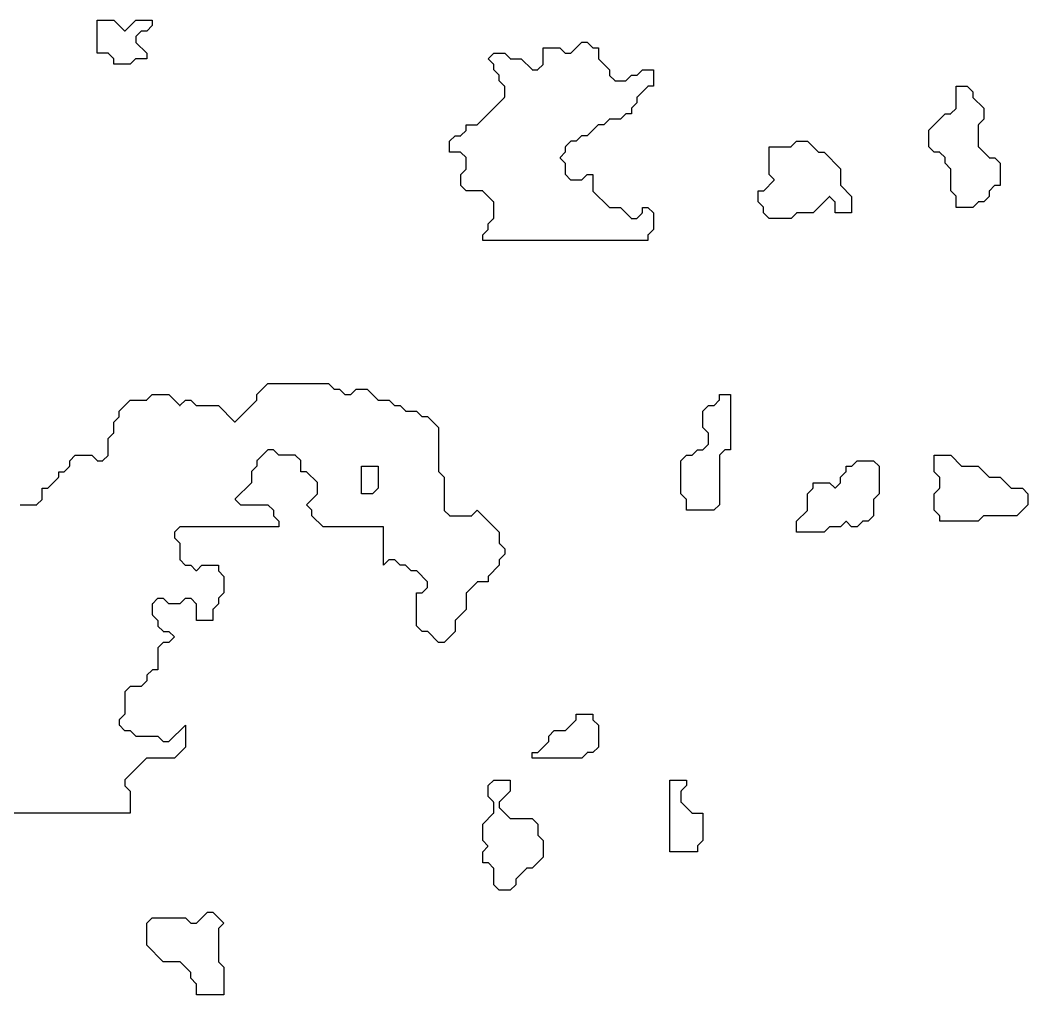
# Model space of a CAD drawing. Header units: metres. Extents: x 0 to 799, y 1 to 1100.
# Drawn here: x 402 to 585, y 744 to 921 of the extents above; entities that cross this region are included whole.
import ezdxf

# ---------------------------------------------------------------- set-up
doc = ezdxf.new("R2010")
doc.units = ezdxf.units.M
doc.layers.add('forest', color=7, linetype='Continuous')
doc.layers.add('forestfragmentation', color=7, linetype='Continuous')

msp = doc.modelspace()

# ---------------------------------------------------------------- linework, layer by layer
at = {"layer": 'forest', "color": 190}
for points in [[(416, 921), (416, 921), (419, 921), (419, 921), (419, 921), (420.93, 919.07), (420.94, 919.06), (420.94, 919.06), (420.95, 919.05), (420.96, 919.05), (420.97, 919.05), (420.98, 919.04), (420.99, 919.04), (421, 919.04), (421.01, 919.04), (421.02, 919.04), (421.03, 919.05), (421.04, 919.05), (421.05, 919.05), (421.06, 919.06), (421.06, 919.06), (421.07, 919.07), (423, 921), (423, 921), (423, 921), (426, 921), (426, 921), (426, 921), (426, 920), (426, 920), (426, 920), (425, 919), (425, 919), (425, 919), (424.04, 919), (424.03, 919), (424.02, 919), (424.01, 919), (424, 918.99), (423.99, 918.99), (423.99, 918.98), (423.98, 918.98), (423.97, 918.97), (423.03, 918.03), (423.02, 918.02), (423.02, 918.01), (423.01, 918.01), (423.01, 918), (423, 917.99), (423, 917.98), (423, 917.97), (423, 917.96), (423, 917.04), (423, 917.03), (423, 917.02), (423, 917.01), (423.01, 917), (423.01, 916.99), (423.02, 916.99), (423.02, 916.98), (423.03, 916.97), (425, 915), (425, 915), (425, 915), (425, 914), (425, 914), (425, 914), (423.04, 914), (423.03, 914), (423.02, 914), (423.01, 914), (423, 913.99), (422.99, 913.99), (422.99, 913.98), (422.98, 913.98), (422.97, 913.97), (422, 913), (422, 913), (422, 913), (419, 913), (419, 913), (419, 913), (419, 913.96), (419, 913.97), (419, 913.98), (419, 913.99), (418.99, 914), (418.99, 914.01), (418.98, 914.01), (418.98, 914.02), (418.97, 914.03), (418.03, 914.97), (418.02, 914.98), (418.01, 914.98), (418.01, 914.99), (418, 914.99), (417.99, 915), (417.98, 915), (417.97, 915), (417.96, 915), (416, 915), (416, 915), (416, 915), (416, 921), (416, 921)], [(480, 897), (480, 897), (480, 899), (480, 899), (480, 899), (481, 900), (481, 900), (481, 900), (481.96, 900), (481.97, 900), (481.98, 900), (481.99, 900), (482, 900.01), (482.01, 900.01), (482.01, 900.02), (482.02, 900.02), (482.03, 900.03), (482.97, 900.97), (482.98, 900.98), (482.98, 900.99), (482.99, 900.99), (482.99, 901), (483, 901.01), (483, 901.02), (483, 901.03), (483, 901.04), (483, 902), (483, 902), (483, 902), (484.96, 902), (484.97, 902), (484.98, 902), (484.99, 902), (485, 902.01), (485.01, 902.01), (485.01, 902.02), (485.02, 902.02), (485.03, 902.03), (489.97, 906.97), (489.98, 906.98), (489.98, 906.99), (489.99, 906.99), (489.99, 907), (490, 907.01), (490, 907.02), (490, 907.03), (490, 907.04), (490, 908.96), (490, 908.97), (490, 908.98), (490, 908.99), (489.99, 909), (489.99, 909.01), (489.98, 909.01), (489.98, 909.02), (489.97, 909.03), (489, 910), (489, 910), (489, 910), (489, 910.96), (489, 910.97), (489, 910.98), (489, 910.99), (488.99, 911), (488.99, 911.01), (488.98, 911.01), (488.98, 911.02), (488.97, 911.03), (488, 912), (488, 912), (488, 912), (488, 912.96), (488, 912.97), (488, 912.98), (488, 912.99), (487.99, 913), (487.99, 913.01), (487.98, 913.01), (487.98, 913.02), (487.97, 913.03), (487, 914), (487, 914), (487, 914), (488, 915), (488, 915), (488, 915), (490, 915), (490, 915), (490, 915), (490.97, 914.03), (490.98, 914.02), (490.99, 914.02), (490.99, 914.01), (491, 914.01), (491.01, 914), (491.02, 914), (491.03, 914), (491.04, 914), (493, 914), (493, 914), (493, 914), (494.97, 912.03), (494.98, 912.02), (494.99, 912.02), (494.99, 912.01), (495, 912.01), (495.01, 912), (495.02, 912), (495.03, 912), (495.04, 912), (495.96, 912), (495.97, 912), (495.98, 912), (495.99, 912), (496, 912.01), (496.01, 912.01), (496.01, 912.02), (496.02, 912.02), (496.03, 912.03), (496.97, 912.97), (496.98, 912.98), (496.98, 912.99), (496.99, 912.99), (496.99, 913), (497, 913.01), (497, 913.02), (497, 913.03), (497, 913.04), (497, 916), (497, 916), (497, 916), (500, 916), (500, 916), (500, 916), (500.97, 915.03), (500.98, 915.02), (500.99, 915.02), (500.99, 915.01), (501, 915.01), (501.01, 915), (501.02, 915), (501.03, 915), (501.04, 915), (501.96, 915), (501.97, 915), (501.98, 915), (501.99, 915), (502, 915.01), (502.01, 915.01), (502.01, 915.02), (502.02, 915.02), (502.03, 915.03), (504, 917), (504, 917), (504, 917), (505, 917), (505, 917), (505, 917), (505.97, 916.03), (505.98, 916.02), (505.99, 916.02), (505.99, 916.01), (506, 916.01), (506.01, 916), (506.02, 916), (506.03, 916), (506.04, 916), (507, 916), (507, 916), (507, 916), (507, 914.04), (507, 914.03), (507, 914.02), (507, 914.01), (507.01, 914), (507.01, 913.99), (507.02, 913.99), (507.02, 913.98), (507.03, 913.97), (509, 912), (509, 912), (509, 912), (509, 911.04), (509, 911.03), (509, 911.02), (509, 911.01), (509.01, 911), (509.01, 910.99), (509.02, 910.99), (509.02, 910.98), (509.03, 910.97), (509.97, 910.03), (509.98, 910.02), (509.99, 910.02), (509.99, 910.01), (510, 910.01), (510.01, 910), (510.02, 910), (510.03, 910), (510.04, 910), (511.96, 910), (511.97, 910), (511.98, 910), (511.99, 910), (512, 910.01), (512.01, 910.01), (512.01, 910.02), (512.02, 910.02), (512.03, 910.03), (513, 911), (513, 911), (513, 911), (513.96, 911), (513.97, 911), (513.98, 911), (513.99, 911), (514, 911.01), (514.01, 911.01), (514.01, 911.02), (514.02, 911.02), (514.03, 911.03), (515, 912), (515, 912), (515, 912), (517, 912), (517, 912), (517, 912), (517, 909), (517, 909), (517, 909), (516.04, 909), (516.03, 909), (516.02, 909), (516.01, 909), (516, 908.99), (515.99, 908.99), (515.99, 908.98), (515.98, 908.98), (515.97, 908.97), (514.03, 907.03), (514.02, 907.02), (514.02, 907.01), (514.01, 907.01), (514.01, 907), (514, 906.99), (514, 906.98), (514, 906.97), (514, 906.96), (514, 906), (514, 906), (514, 906), (513.03, 905.03), (513.02, 905.02), (513.02, 905.01), (513.01, 905.01), (513.01, 905), (513, 904.99), (513, 904.98), (513, 904.97), (513, 904.96), (513, 904), (513, 904), (513, 904), (512.04, 904), (512.03, 904), (512.02, 904), (512.01, 904), (512, 903.99), (511.99, 903.99), (511.99, 903.98), (511.98, 903.98), (511.97, 903.97), (511, 903), (511, 903), (511, 903), (509.04, 903), (509.03, 903), (509.02, 903), (509.01, 903), (509, 902.99), (508.99, 902.99), (508.99, 902.98), (508.98, 902.98), (508.97, 902.97), (508, 902), (508, 902), (508, 902), (507.04, 902), (507.03, 902), (507.02, 902), (507.01, 902), (507, 901.99), (506.99, 901.99), (506.99, 901.98), (506.98, 901.98), (506.97, 901.97), (505, 900), (505, 900), (505, 900), (504.04, 900), (504.03, 900), (504.02, 900), (504.01, 900), (504, 899.99), (503.99, 899.99), (503.99, 899.98), (503.98, 899.98), (503.97, 899.97), (503, 899), (503, 899), (503, 899), (502.04, 899), (502.03, 899), (502.02, 899), (502.01, 899), (502, 898.99), (501.99, 898.99), (501.99, 898.98), (501.98, 898.98), (501.97, 898.97), (501.03, 898.03), (501.02, 898.02), (501.02, 898.01), (501.01, 898.01), (501.01, 898), (501, 897.99), (501, 897.98), (501, 897.97), (501, 897.96), (501, 897), (501, 897), (501, 897), (500.07, 896.07), (500.06, 896.06), (500.06, 896.06), (500.05, 896.05), (500.05, 896.04), (500.05, 896.03), (500.04, 896.02), (500.04, 896.01), (500.04, 896), (500.04, 895.99), (500.04, 895.98), (500.05, 895.97), (500.05, 895.96), (500.05, 895.95), (500.06, 895.94), (500.06, 895.94), (500.07, 895.93), (501, 895), (501, 895), (501, 895), (501, 893.04), (501, 893.03), (501, 893.02), (501, 893.01), (501.01, 893), (501.01, 892.99), (501.02, 892.99), (501.02, 892.98), (501.03, 892.97), (501.97, 892.03), (501.98, 892.02), (501.99, 892.02), (501.99, 892.01), (502, 892.01), (502.01, 892), (502.02, 892), (502.03, 892), (502.04, 892), (503.96, 892), (503.97, 892), (503.98, 892), (503.99, 892), (504, 892.01), (504.01, 892.01), (504.01, 892.02), (504.02, 892.02), (504.03, 892.03), (505, 893), (505, 893), (505, 893), (506, 893), (506, 893), (506, 893), (506, 890.04), (506, 890.03), (506, 890.02), (506, 890.01), (506.01, 890), (506.01, 889.99), (506.02, 889.99), (506.02, 889.98), (506.03, 889.97), (508.97, 887.03), (508.98, 887.02), (508.99, 887.02), (508.99, 887.01), (509, 887.01), (509.01, 887), (509.02, 887), (509.03, 887), (509.04, 887), (511, 887), (511, 887), (511, 887), (512.97, 885.03), (512.98, 885.02), (512.99, 885.02), (512.99, 885.01), (513, 885.01), (513.01, 885), (513.02, 885), (513.03, 885), (513.04, 885), (513.96, 885), (513.97, 885), (513.98, 885), (513.99, 885), (514, 885.01), (514.01, 885.01), (514.01, 885.02), (514.02, 885.02), (514.03, 885.03), (514.97, 885.97), (514.98, 885.98), (514.98, 885.99), (514.99, 885.99), (514.99, 886), (515, 886.01), (515, 886.02), (515, 886.03), (515, 886.04), (515, 887), (515, 887), (515, 887), (516, 887), (516, 887), (516, 887), (517, 886), (517, 886), (517, 886), (517, 883), (517, 883), (517, 883), (516.03, 882.03), (516.02, 882.02), (516.02, 882.01), (516.01, 882.01), (516.01, 882), (516, 881.99), (516, 881.98), (516, 881.97), (516, 881.96), (516, 881), (516, 881), (516, 881), (486, 881), (486, 881), (486, 881), (486, 882), (486, 882), (486, 882), (486.97, 882.97), (486.98, 882.98), (486.98, 882.99), (486.99, 882.99), (486.99, 883), (487, 883.01), (487, 883.02), (487, 883.03), (487, 883.04), (487, 884), (487, 884), (487, 884), (487.97, 884.97), (487.98, 884.98), (487.98, 884.99), (487.99, 884.99), (487.99, 885), (488, 885.01), (488, 885.02), (488, 885.03), (488, 885.04), (488, 887.96), (488, 887.97), (488, 887.98), (488, 887.99), (487.99, 888), (487.99, 888.01), (487.98, 888.01), (487.98, 888.02), (487.97, 888.03), (486.03, 889.97), (486.02, 889.98), (486.01, 889.98), (486.01, 889.99), (486, 889.99), (485.99, 890), (485.98, 890), (485.97, 890), (485.96, 890), (483, 890), (483, 890), (483, 890), (482, 891), (482, 891), (482, 891), (482, 893), (482, 893), (482, 893), (482.97, 893.97), (482.98, 893.98), (482.98, 893.99), (482.99, 893.99), (482.99, 894), (483, 894.01), (483, 894.02), (483, 894.03), (483, 894.04), (483, 895.96), (483, 895.97), (483, 895.98), (483, 895.99), (482.99, 896), (482.99, 896.01), (482.98, 896.01), (482.98, 896.02), (482.97, 896.03), (482.03, 896.97), (482.02, 896.98), (482.01, 896.98), (482.01, 896.99), (482, 896.99), (481.99, 897), (481.98, 897), (481.97, 897), (481.96, 897), (480, 897), (480, 897)], [(567, 898), (567, 898), (567, 901), (567, 901), (567, 901), (570, 904), (570, 904), (570, 904), (570.96, 904), (570.97, 904), (570.98, 904), (570.99, 904), (571, 904.01), (571.01, 904.01), (571.01, 904.02), (571.02, 904.02), (571.03, 904.03), (571.97, 904.97), (571.98, 904.98), (571.98, 904.99), (571.99, 904.99), (571.99, 905), (572, 905.01), (572, 905.02), (572, 905.03), (572, 905.04), (572, 909), (572, 909), (572, 909), (574, 909), (574, 909), (574, 909), (575, 908), (575, 908), (575, 908), (575, 907.04), (575, 907.03), (575, 907.02), (575, 907.01), (575.01, 907), (575.01, 906.99), (575.02, 906.99), (575.02, 906.98), (575.03, 906.97), (577, 905), (577, 905), (577, 905), (577, 903), (577, 903), (577, 903), (576.03, 902.03), (576.02, 902.02), (576.02, 902.01), (576.01, 902.01), (576.01, 902), (576, 901.99), (576, 901.98), (576, 901.97), (576, 901.96), (576, 898.04), (576, 898.03), (576, 898.02), (576, 898.01), (576.01, 898), (576.01, 897.99), (576.02, 897.99), (576.02, 897.98), (576.03, 897.97), (577.97, 896.03), (577.98, 896.02), (577.99, 896.02), (577.99, 896.01), (578, 896.01), (578.01, 896), (578.02, 896), (578.03, 896), (578.04, 896), (579, 896), (579, 896), (579, 896), (580, 895), (580, 895), (580, 895), (580, 891), (580, 891), (580, 891), (579.04, 891), (579.03, 891), (579.02, 891), (579.01, 891), (579, 890.99), (578.99, 890.99), (578.99, 890.98), (578.98, 890.98), (578.97, 890.97), (578.03, 890.03), (578.02, 890.02), (578.02, 890.01), (578.01, 890.01), (578.01, 890), (578, 889.99), (578, 889.98), (578, 889.97), (578, 889.96), (578, 889), (578, 889), (578, 889), (577, 888), (577, 888), (577, 888), (576.04, 888), (576.03, 888), (576.02, 888), (576.01, 888), (576, 887.99), (575.99, 887.99), (575.99, 887.98), (575.98, 887.98), (575.97, 887.97), (575, 887), (575, 887), (575, 887), (572, 887), (572, 887), (572, 887), (572, 888.96), (572, 888.97), (572, 888.98), (572, 888.99), (571.99, 889), (571.99, 889.01), (571.98, 889.01), (571.98, 889.02), (571.97, 889.03), (571, 890), (571, 890), (571, 890), (571, 893.96), (571, 893.97), (571, 893.98), (571, 893.99), (570.99, 894), (570.99, 894.01), (570.98, 894.01), (570.98, 894.02), (570.97, 894.03), (570, 895), (570, 895), (570, 895), (570, 895.96), (570, 895.97), (570, 895.98), (570, 895.99), (569.99, 896), (569.99, 896.01), (569.98, 896.01), (569.98, 896.02), (569.97, 896.03), (569.03, 896.97), (569.02, 896.98), (569.01, 896.98), (569.01, 896.99), (569, 896.99), (568.99, 897), (568.98, 897), (568.97, 897), (568.96, 897), (568, 897), (568, 897), (568, 897), (567, 898), (567, 898)], [(536, 890), (536, 890), (536.96, 890), (536.97, 890), (536.98, 890), (536.99, 890), (537, 890.01), (537.01, 890.01), (537.01, 890.02), (537.02, 890.02), (537.03, 890.03), (538.93, 891.93), (538.94, 891.94), (538.94, 891.94), (538.95, 891.95), (538.95, 891.96), (538.95, 891.97), (538.96, 891.98), (538.96, 891.99), (538.96, 892), (538.96, 892.01), (538.96, 892.02), (538.95, 892.03), (538.95, 892.04), (538.95, 892.05), (538.94, 892.06), (538.94, 892.06), (538.93, 892.07), (538, 893), (538, 893), (538, 893), (538, 898), (538, 898), (538, 898), (541.96, 898), (541.97, 898), (541.98, 898), (541.99, 898), (542, 898.01), (542.01, 898.01), (542.01, 898.02), (542.02, 898.02), (542.03, 898.03), (543, 899), (543, 899), (543, 899), (545, 899), (545, 899), (545, 899), (546.97, 897.03), (546.98, 897.02), (546.99, 897.02), (546.99, 897.01), (547, 897.01), (547.01, 897), (547.02, 897), (547.03, 897), (547.04, 897), (548, 897), (548, 897), (548, 897), (551, 894), (551, 894), (551, 894), (551, 891.04), (551, 891.03), (551, 891.02), (551, 891.01), (551.01, 891), (551.01, 890.99), (551.02, 890.99), (551.02, 890.98), (551.03, 890.97), (553, 889), (553, 889), (553, 889), (553, 886), (553, 886), (553, 886), (550, 886), (550, 886), (550, 886), (550, 887.96), (550, 887.97), (550, 887.98), (550, 887.99), (549.99, 888), (549.99, 888.01), (549.98, 888.01), (549.98, 888.02), (549.97, 888.03), (549.07, 888.93), (549.06, 888.94), (549.06, 888.94), (549.05, 888.95), (549.04, 888.95), (549.03, 888.95), (549.02, 888.96), (549.01, 888.96), (549, 888.96), (548.99, 888.96), (548.98, 888.96), (548.97, 888.95), (548.96, 888.95), (548.95, 888.95), (548.94, 888.94), (548.94, 888.94), (548.93, 888.93), (546, 886), (546, 886), (546, 886), (543.04, 886), (543.03, 886), (543.02, 886), (543.01, 886), (543, 885.99), (542.99, 885.99), (542.99, 885.98), (542.98, 885.98), (542.97, 885.97), (542, 885), (542, 885), (542, 885), (538, 885), (538, 885), (538, 885), (537, 886), (537, 886), (537, 886), (537, 886.96), (537, 886.97), (537, 886.98), (537, 886.99), (536.99, 887), (536.99, 887.01), (536.98, 887.01), (536.98, 887.02), (536.97, 887.03), (536, 888), (536, 888), (536, 888), (536, 890), (536, 890)], [(402, 833), (402, 833), (404.96, 833), (404.97, 833), (404.98, 833), (404.99, 833), (405, 833.01), (405.01, 833.01), (405.01, 833.02), (405.02, 833.02), (405.03, 833.03), (405.97, 833.97), (405.98, 833.98), (405.98, 833.99), (405.99, 833.99), (405.99, 834), (406, 834.01), (406, 834.02), (406, 834.03), (406, 834.04), (406, 836), (406, 836), (406, 836), (406.96, 836), (406.97, 836), (406.98, 836), (406.99, 836), (407, 836.01), (407.01, 836.01), (407.01, 836.02), (407.02, 836.02), (407.03, 836.03), (408.97, 837.97), (408.98, 837.98), (408.98, 837.99), (408.99, 837.99), (408.99, 838), (409, 838.01), (409, 838.02), (409, 838.03), (409, 838.04), (409, 839), (409, 839), (409, 839), (409.96, 839), (409.97, 839), (409.98, 839), (409.99, 839), (410, 839.01), (410.01, 839.01), (410.01, 839.02), (410.02, 839.02), (410.03, 839.03), (410.97, 839.97), (410.98, 839.98), (410.98, 839.99), (410.99, 839.99), (410.99, 840), (411, 840.01), (411, 840.02), (411, 840.03), (411, 840.04), (411, 841), (411, 841), (411, 841), (412, 842), (412, 842), (412, 842), (415, 842), (415, 842), (415, 842), (415.97, 841.03), (415.98, 841.02), (415.99, 841.02), (415.99, 841.01), (416, 841.01), (416.01, 841), (416.02, 841), (416.03, 841), (416.04, 841), (416.96, 841), (416.97, 841), (416.98, 841), (416.99, 841), (417, 841.01), (417.01, 841.01), (417.01, 841.02), (417.02, 841.02), (417.03, 841.03), (417.97, 841.97), (417.98, 841.98), (417.98, 841.99), (417.99, 841.99), (417.99, 842), (418, 842.01), (418, 842.02), (418, 842.03), (418, 842.04), (418, 845), (418, 845), (418, 845), (418.97, 845.97), (418.98, 845.98), (418.98, 845.99), (418.99, 845.99), (418.99, 846), (419, 846.01), (419, 846.02), (419, 846.03), (419, 846.04), (419, 848), (419, 848), (419, 848), (419.97, 848.97), (419.98, 848.98), (419.98, 848.99), (419.99, 848.99), (419.99, 849), (420, 849.01), (420, 849.02), (420, 849.03), (420, 849.04), (420, 850), (420, 850), (420, 850), (422, 852), (422, 852), (422, 852), (424.96, 852), (424.97, 852), (424.98, 852), (424.99, 852), (425, 852.01), (425.01, 852.01), (425.01, 852.02), (425.02, 852.02), (425.03, 852.03), (426, 853), (426, 853), (426, 853), (429, 853), (429, 853), (429, 853), (430.93, 851.07), (430.94, 851.06), (430.94, 851.06), (430.95, 851.05), (430.96, 851.05), (430.97, 851.05), (430.98, 851.04), (430.99, 851.04), (431, 851.04), (431.01, 851.04), (431.02, 851.04), (431.03, 851.05), (431.04, 851.05), (431.05, 851.05), (431.06, 851.06), (431.06, 851.06), (431.07, 851.07), (432, 852), (432, 852), (432, 852), (433, 852), (433, 852), (433, 852), (433.97, 851.03), (433.98, 851.02), (433.99, 851.02), (433.99, 851.01), (434, 851.01), (434.01, 851), (434.02, 851), (434.03, 851), (434.04, 851), (438, 851), (438, 851), (438, 851), (440.93, 848.07), (440.94, 848.06), (440.94, 848.06), (440.95, 848.05), (440.96, 848.05), (440.97, 848.05), (440.98, 848.04), (440.99, 848.04), (441, 848.04), (441.01, 848.04), (441.02, 848.04), (441.03, 848.05), (441.04, 848.05), (441.05, 848.05), (441.06, 848.06), (441.06, 848.06), (441.07, 848.07), (444.97, 851.97), (444.98, 851.98), (444.98, 851.99), (444.99, 851.99), (444.99, 852), (445, 852.01), (445, 852.02), (445, 852.03), (445, 852.04), (445, 853), (445, 853), (445, 853), (447, 855), (447, 855), (447, 855), (458, 855), (458, 855), (458, 855), (458.97, 854.03), (458.98, 854.02), (458.99, 854.02), (458.99, 854.01), (459, 854.01), (459.01, 854), (459.02, 854), (459.03, 854), (459.04, 854), (460, 854), (460, 854), (460, 854), (460.97, 853.03), (460.98, 853.02), (460.99, 853.02), (460.99, 853.01), (461, 853.01), (461.01, 853), (461.02, 853), (461.03, 853), (461.04, 853), (461.96, 853), (461.97, 853), (461.98, 853), (461.99, 853), (462, 853.01), (462.01, 853.01), (462.01, 853.02), (462.02, 853.02), (462.03, 853.03), (463, 854), (463, 854), (463, 854), (465, 854), (465, 854), (465, 854), (466.97, 852.03), (466.98, 852.02), (466.99, 852.02), (466.99, 852.01), (467, 852.01), (467.01, 852), (467.02, 852), (467.03, 852), (467.04, 852), (469, 852), (469, 852), (469, 852), (469.97, 851.03), (469.98, 851.02), (469.99, 851.02), (469.99, 851.01), (470, 851.01), (470.01, 851), (470.02, 851), (470.03, 851), (470.04, 851), (471, 851), (471, 851), (471, 851), (471.97, 850.03), (471.98, 850.02), (471.99, 850.02), (471.99, 850.01), (472, 850.01), (472.01, 850), (472.02, 850), (472.03, 850), (472.04, 850), (474, 850), (474, 850), (474, 850), (474.97, 849.03), (474.98, 849.02), (474.99, 849.02), (474.99, 849.01), (475, 849.01), (475.01, 849), (475.02, 849), (475.03, 849), (475.04, 849), (476, 849), (476, 849), (476, 849), (478, 847), (478, 847), (478, 847), (478, 839.04), (478, 839.03), (478, 839.02), (478, 839.01), (478.01, 839), (478.01, 838.99), (478.02, 838.99), (478.02, 838.98), (478.03, 838.97), (479, 838), (479, 838), (479, 838), (479, 832.04), (479, 832.03), (479, 832.02), (479, 832.01), (479.01, 832), (479.01, 831.99), (479.02, 831.99), (479.02, 831.98), (479.03, 831.97), (479.97, 831.03), (479.98, 831.02), (479.99, 831.02), (479.99, 831.01), (480, 831.01), (480.01, 831), (480.02, 831), (480.03, 831), (480.04, 831), (483.96, 831), (483.97, 831), (483.98, 831), (483.99, 831), (484, 831.01), (484.01, 831.01), (484.01, 831.02), (484.02, 831.02), (484.03, 831.03), (485, 832), (485, 832), (485, 832), (489, 828), (489, 828), (489, 828), (489, 826.04), (489, 826.03), (489, 826.02), (489, 826.01), (489.01, 826), (489.01, 825.99), (489.02, 825.99), (489.02, 825.98), (489.03, 825.97), (490, 825), (490, 825), (490, 825), (490, 824), (490, 824), (490, 824), (489.03, 823.03), (489.02, 823.02), (489.02, 823.01), (489.01, 823.01), (489.01, 823), (489, 822.99), (489, 822.98), (489, 822.97), (489, 822.96), (489, 822), (489, 822), (489, 822), (487.03, 820.03), (487.02, 820.02), (487.02, 820.01), (487.01, 820.01), (487.01, 820), (487, 819.99), (487, 819.98), (487, 819.97), (487, 819.96), (487, 819), (487, 819), (487, 819), (485.04, 819), (485.03, 819), (485.02, 819), (485.01, 819), (485, 818.99), (484.99, 818.99), (484.99, 818.98), (484.98, 818.98), (484.97, 818.97), (483.03, 817.03), (483.02, 817.02), (483.02, 817.01), (483.01, 817.01), (483.01, 817), (483, 816.99), (483, 816.98), (483, 816.97), (483, 816.96), (483, 814), (483, 814), (483, 814), (481.03, 812.03), (481.02, 812.02), (481.02, 812.01), (481.01, 812.01), (481.01, 812), (481, 811.99), (481, 811.98), (481, 811.97), (481, 811.96), (481, 810), (481, 810), (481, 810), (479, 808), (479, 808), (479, 808), (478, 808), (478, 808), (478, 808), (476.03, 809.97), (476.02, 809.98), (476.01, 809.98), (476.01, 809.99), (476, 809.99), (475.99, 810), (475.98, 810), (475.97, 810), (475.96, 810), (475, 810), (475, 810), (475, 810), (474, 811), (474, 811), (474, 811), (474, 817), (474, 817), (474, 817), (474.96, 817), (474.97, 817), (474.98, 817), (474.99, 817), (475, 817.01), (475.01, 817.01), (475.01, 817.02), (475.02, 817.02), (475.03, 817.03), (475.97, 817.97), (475.98, 817.98), (475.98, 817.99), (475.99, 817.99), (475.99, 818), (476, 818.01), (476, 818.02), (476, 818.03), (476, 818.04), (476, 818.96), (476, 818.97), (476, 818.98), (476, 818.99), (475.99, 819), (475.99, 819.01), (475.98, 819.01), (475.98, 819.02), (475.97, 819.03), (474.03, 820.97), (474.02, 820.98), (474.01, 820.98), (474.01, 820.99), (474, 820.99), (473.99, 821), (473.98, 821), (473.97, 821), (473.96, 821), (473, 821), (473, 821), (473, 821), (472.03, 821.97), (472.02, 821.98), (472.01, 821.98), (472.01, 821.99), (472, 821.99), (471.99, 822), (471.98, 822), (471.97, 822), (471.96, 822), (471, 822), (471, 822), (471, 822), (470.03, 822.97), (470.02, 822.98), (470.01, 822.98), (470.01, 822.99), (470, 822.99), (469.99, 823), (469.98, 823), (469.97, 823), (469.96, 823), (469.04, 823), (469.03, 823), (469.02, 823), (469.01, 823), (469, 822.99), (468.99, 822.99), (468.99, 822.98), (468.98, 822.98), (468.97, 822.97), (468, 822), (468, 822), (468, 822), (468, 828.9), (468, 828.91), (468, 828.92), (468, 828.93), (467.99, 828.94), (467.99, 828.95), (467.98, 828.96), (467.98, 828.96), (467.97, 828.97), (467.96, 828.98), (467.96, 828.98), (467.95, 828.99), (467.94, 828.99), (467.93, 829), (467.92, 829), (467.91, 829), (467.9, 829), (457, 829), (457, 829), (457, 829), (455, 831), (455, 831), (455, 831), (455, 831.96), (455, 831.97), (455, 831.98), (455, 831.99), (454.99, 832), (454.99, 832.01), (454.98, 832.01), (454.98, 832.02), (454.97, 832.03), (454, 833), (454, 833), (454, 833), (455.97, 834.97), (455.98, 834.98), (455.98, 834.99), (455.99, 834.99), (455.99, 835), (456, 835.01), (456, 835.02), (456, 835.03), (456, 835.04), (456, 836.96), (456, 836.97), (456, 836.98), (456, 836.99), (455.99, 837), (455.99, 837.01), (455.98, 837.01), (455.98, 837.02), (455.97, 837.03), (454.03, 838.97), (454.02, 838.98), (454.01, 838.98), (454.01, 838.99), (454, 838.99), (453.99, 839), (453.98, 839), (453.97, 839), (453.96, 839), (453, 839), (453, 839), (453, 839), (453, 840.96), (453, 840.97), (453, 840.98), (453, 840.99), (452.99, 841), (452.99, 841.01), (452.98, 841.01), (452.98, 841.02), (452.97, 841.03), (452.03, 841.97), (452.02, 841.98), (452.01, 841.98), (452.01, 841.99), (452, 841.99), (451.99, 842), (451.98, 842), (451.97, 842), (451.96, 842), (449, 842), (449, 842), (449, 842), (448.03, 842.97), (448.02, 842.98), (448.01, 842.98), (448.01, 842.99), (448, 842.99), (447.99, 843), (447.98, 843), (447.97, 843), (447.96, 843), (447.04, 843), (447.03, 843), (447.02, 843), (447.01, 843), (447, 842.99), (446.99, 842.99), (446.99, 842.98), (446.98, 842.98), (446.97, 842.97), (445.03, 841.03), (445.02, 841.02), (445.02, 841.01), (445.01, 841.01), (445.01, 841), (445, 840.99), (445, 840.98), (445, 840.97), (445, 840.96), (445, 840), (445, 840), (445, 840), (444.03, 839.03), (444.02, 839.02), (444.02, 839.01), (444.01, 839.01), (444.01, 839), (444, 838.99), (444, 838.98), (444, 838.97), (444, 838.96), (444, 837), (444, 837), (444, 837), (441.07, 834.07), (441.06, 834.06), (441.06, 834.06), (441.05, 834.05), (441.05, 834.04), (441.05, 834.03), (441.04, 834.02), (441.04, 834.01), (441.04, 834), (441.04, 833.99), (441.04, 833.98), (441.05, 833.97), (441.05, 833.96), (441.05, 833.95), (441.06, 833.94), (441.06, 833.94), (441.07, 833.93), (441.97, 833.03), (441.98, 833.02), (441.99, 833.02), (441.99, 833.01), (442, 833.01), (442.01, 833), (442.02, 833), (442.03, 833), (442.04, 833), (447, 833), (447, 833), (447, 833), (448, 832), (448, 832), (448, 832), (448, 831.04), (448, 831.03), (448, 831.02), (448, 831.01), (448.01, 831), (448.01, 830.99), (448.02, 830.99), (448.02, 830.98), (448.03, 830.97), (449, 830), (449, 830), (449, 830), (449, 829), (449, 829), (449, 829), (431.04, 829), (431.03, 829), (431.02, 829), (431.01, 829), (431, 828.99), (430.99, 828.99), (430.99, 828.98), (430.98, 828.98), (430.97, 828.97), (430.03, 828.03), (430.02, 828.02), (430.02, 828.01), (430.01, 828.01), (430.01, 828), (430, 827.99), (430, 827.98), (430, 827.97), (430, 827.96), (430, 827.04), (430, 827.03), (430, 827.02), (430, 827.01), (430.01, 827), (430.01, 826.99), (430.02, 826.99), (430.02, 826.98), (430.03, 826.97), (431, 826), (431, 826), (431, 826), (431, 823.04), (431, 823.03), (431, 823.02), (431, 823.01), (431.01, 823), (431.01, 822.99), (431.02, 822.99), (431.02, 822.98), (431.03, 822.97), (431.97, 822.03), (431.98, 822.02), (431.99, 822.02), (431.99, 822.01), (432, 822.01), (432.01, 822), (432.02, 822), (432.03, 822), (432.04, 822), (433, 822), (433, 822), (433, 822), (433.93, 821.07), (433.94, 821.06), (433.94, 821.06), (433.95, 821.05), (433.96, 821.05), (433.97, 821.05), (433.98, 821.04), (433.99, 821.04), (434, 821.04), (434.01, 821.04), (434.02, 821.04), (434.03, 821.05), (434.04, 821.05), (434.05, 821.05), (434.06, 821.06), (434.06, 821.06), (434.07, 821.07), (435, 822), (435, 822), (435, 822), (438, 822), (438, 822), (438, 822), (438, 821.04), (438, 821.03), (438, 821.02), (438, 821.01), (438.01, 821), (438.01, 820.99), (438.02, 820.99), (438.02, 820.98), (438.03, 820.97), (439, 820), (439, 820), (439, 820), (439, 817), (439, 817), (439, 817), (438.03, 816.03), (438.02, 816.02), (438.02, 816.01), (438.01, 816.01), (438.01, 816), (438, 815.99), (438, 815.98), (438, 815.97), (438, 815.96), (438, 815), (438, 815), (438, 815), (437.03, 814.03), (437.02, 814.02), (437.02, 814.01), (437.01, 814.01), (437.01, 814), (437, 813.99), (437, 813.98), (437, 813.97), (437, 813.96), (437, 812), (437, 812), (437, 812), (434, 812), (434, 812), (434, 812), (434, 814.96), (434, 814.97), (434, 814.98), (434, 814.99), (433.99, 815), (433.99, 815.01), (433.98, 815.01), (433.98, 815.02), (433.97, 815.03), (433.03, 815.97), (433.02, 815.98), (433.01, 815.98), (433.01, 815.99), (433, 815.99), (432.99, 816), (432.98, 816), (432.97, 816), (432.96, 816), (432.04, 816), (432.03, 816), (432.02, 816), (432.01, 816), (432, 815.99), (431.99, 815.99), (431.99, 815.98), (431.98, 815.98), (431.97, 815.97), (431, 815), (431, 815), (431, 815), (429, 815), (429, 815), (429, 815), (428.03, 815.97), (428.02, 815.98), (428.01, 815.98), (428.01, 815.99), (428, 815.99), (427.99, 816), (427.98, 816), (427.97, 816), (427.96, 816), (427.04, 816), (427.03, 816), (427.02, 816), (427.01, 816), (427, 815.99), (426.99, 815.99), (426.99, 815.98), (426.98, 815.98), (426.97, 815.97), (426.03, 815.03), (426.02, 815.02), (426.02, 815.01), (426.01, 815.01), (426.01, 815), (426, 814.99), (426, 814.98), (426, 814.97), (426, 814.96), (426, 813.04), (426, 813.03), (426, 813.02), (426, 813.01), (426.01, 813), (426.01, 812.99), (426.02, 812.99), (426.02, 812.98), (426.03, 812.97), (427, 812), (427, 812), (427, 812), (427, 811.04), (427, 811.03), (427, 811.02), (427, 811.01), (427.01, 811), (427.01, 810.99), (427.02, 810.99), (427.02, 810.98), (427.03, 810.97), (427.97, 810.03), (427.98, 810.02), (427.99, 810.02), (427.99, 810.01), (428, 810.01), (428.01, 810), (428.02, 810), (428.03, 810), (428.04, 810), (429, 810), (429, 810), (429, 810), (430, 809), (430, 809), (430, 809), (429, 808), (429, 808), (429, 808), (428.04, 808), (428.03, 808), (428.02, 808), (428.01, 808), (428, 807.99), (427.99, 807.99), (427.99, 807.98), (427.98, 807.98), (427.97, 807.97), (427.03, 807.03), (427.02, 807.02), (427.02, 807.01), (427.01, 807.01), (427.01, 807), (427, 806.99), (427, 806.98), (427, 806.97), (427, 806.96), (427, 803), (427, 803), (427, 803), (426.04, 803), (426.03, 803), (426.02, 803), (426.01, 803), (426, 802.99), (425.99, 802.99), (425.99, 802.98), (425.98, 802.98), (425.97, 802.97), (425.03, 802.03), (425.02, 802.02), (425.02, 802.01), (425.01, 802.01), (425.01, 802), (425, 801.99), (425, 801.98), (425, 801.97), (425, 801.96), (425, 801), (425, 801), (425, 801), (424, 800), (424, 800), (424, 800), (422.04, 800), (422.03, 800), (422.02, 800), (422.01, 800), (422, 799.99), (421.99, 799.99), (421.99, 799.98), (421.98, 799.98), (421.97, 799.97), (421.03, 799.03), (421.02, 799.02), (421.02, 799.01), (421.01, 799.01), (421.01, 799), (421, 798.99), (421, 798.98), (421, 798.97), (421, 798.96), (421, 795), (421, 795), (421, 795), (420.03, 794.03), (420.02, 794.02), (420.02, 794.01), (420.01, 794.01), (420.01, 794), (420, 793.99), (420, 793.98), (420, 793.97), (420, 793.96), (420, 793.04), (420, 793.03), (420, 793.02), (420, 793.01), (420.01, 793), (420.01, 792.99), (420.02, 792.99), (420.02, 792.98), (420.03, 792.97), (420.97, 792.03), (420.98, 792.02), (420.99, 792.02), (420.99, 792.01), (421, 792.01), (421.01, 792), (421.02, 792), (421.03, 792), (421.04, 792), (422, 792), (422, 792), (422, 792), (422.97, 791.03), (422.98, 791.02), (422.99, 791.02), (422.99, 791.01), (423, 791.01), (423.01, 791), (423.02, 791), (423.03, 791), (423.04, 791), (427, 791), (427, 791), (427, 791), (427.97, 790.03), (427.98, 790.02), (427.99, 790.02), (427.99, 790.01), (428, 790.01), (428.01, 790), (428.02, 790), (428.03, 790), (428.04, 790), (428.96, 790), (428.97, 790), (428.98, 790), (428.99, 790), (429, 790.01), (429.01, 790.01), (429.01, 790.02), (429.02, 790.02), (429.03, 790.03), (432, 793), (432, 793), (432, 793), (432, 789), (432, 789), (432, 789), (430, 787), (430, 787), (430, 787), (425.04, 787), (425.03, 787), (425.02, 787), (425.01, 787), (425, 786.99), (424.99, 786.99), (424.99, 786.98), (424.98, 786.98), (424.97, 786.97), (421.03, 783.03), (421.02, 783.02), (421.02, 783.01), (421.01, 783.01), (421.01, 783), (421, 782.99), (421, 782.98), (421, 782.97), (421, 782.96), (421, 782.04), (421, 782.03), (421, 782.02), (421, 782.01), (421.01, 782), (421.01, 781.99), (421.02, 781.99), (421.02, 781.98), (421.03, 781.97), (422, 781), (422, 781), (422, 781), (422, 777), (422, 777), (422, 777), (400, 777)], [(522, 835), (522, 835), (522, 841), (522, 841), (522, 841), (523, 842), (523, 842), (523, 842), (523.96, 842), (523.97, 842), (523.98, 842), (523.99, 842), (524, 842.01), (524.01, 842.01), (524.01, 842.02), (524.02, 842.02), (524.03, 842.03), (525, 843), (525, 843), (525, 843), (525.96, 843), (525.97, 843), (525.98, 843), (525.99, 843), (526, 843.01), (526.01, 843.01), (526.01, 843.02), (526.02, 843.02), (526.03, 843.03), (526.97, 843.97), (526.98, 843.98), (526.98, 843.99), (526.99, 843.99), (526.99, 844), (527, 844.01), (527, 844.02), (527, 844.03), (527, 844.04), (527, 845.96), (527, 845.97), (527, 845.98), (527, 845.99), (526.99, 846), (526.99, 846.01), (526.98, 846.01), (526.98, 846.02), (526.97, 846.03), (526, 847), (526, 847), (526, 847), (526, 850), (526, 850), (526, 850), (527, 851), (527, 851), (527, 851), (527.96, 851), (527.97, 851), (527.98, 851), (527.99, 851), (528, 851.01), (528.01, 851.01), (528.01, 851.02), (528.02, 851.02), (528.03, 851.03), (528.97, 851.97), (528.98, 851.98), (528.98, 851.99), (528.99, 851.99), (528.99, 852), (529, 852.01), (529, 852.02), (529, 852.03), (529, 852.04), (529, 853), (529, 853), (529, 853), (531, 853), (531, 853), (531, 853), (531, 843), (531, 843), (531, 843), (530.04, 843), (530.03, 843), (530.02, 843), (530.01, 843), (530, 842.99), (529.99, 842.99), (529.99, 842.98), (529.98, 842.98), (529.97, 842.97), (529.03, 842.03), (529.02, 842.02), (529.02, 842.01), (529.01, 842.01), (529.01, 842), (529, 841.99), (529, 841.98), (529, 841.97), (529, 841.96), (529, 833), (529, 833), (529, 833), (528, 832), (528, 832), (528, 832), (523, 832), (523, 832), (523, 832), (523, 833.96), (523, 833.97), (523, 833.98), (523, 833.99), (522.99, 834), (522.99, 834.01), (522.98, 834.01), (522.98, 834.02), (522.97, 834.03), (522, 835), (522, 835)], [(568, 842), (568, 842), (571, 842), (571, 842), (571, 842), (572.97, 840.03), (572.98, 840.02), (572.99, 840.02), (572.99, 840.01), (573, 840.01), (573.01, 840), (573.02, 840), (573.03, 840), (573.04, 840), (576, 840), (576, 840), (576, 840), (577.97, 838.03), (577.98, 838.02), (577.99, 838.02), (577.99, 838.01), (578, 838.01), (578.01, 838), (578.02, 838), (578.03, 838), (578.04, 838), (580, 838), (580, 838), (580, 838), (581.97, 836.03), (581.98, 836.02), (581.99, 836.02), (581.99, 836.01), (582, 836.01), (582.01, 836), (582.02, 836), (582.03, 836), (582.04, 836), (584, 836), (584, 836), (584, 836), (585, 835), (585, 835), (585, 835), (585, 833), (585, 833), (585, 833), (583, 831), (583, 831), (583, 831), (577.04, 831), (577.03, 831), (577.02, 831), (577.01, 831), (577, 830.99), (576.99, 830.99), (576.99, 830.98), (576.98, 830.98), (576.97, 830.97), (576, 830), (576, 830), (576, 830), (569, 830), (569, 830), (569, 830), (569, 830.96), (569, 830.97), (569, 830.98), (569, 830.99), (568.99, 831), (568.99, 831.01), (568.98, 831.01), (568.98, 831.02), (568.97, 831.03), (568, 832), (568, 832), (568, 832), (568, 835), (568, 835), (568, 835), (568.97, 835.97), (568.98, 835.98), (568.98, 835.99), (568.99, 835.99), (568.99, 836), (569, 836.01), (569, 836.02), (569, 836.03), (569, 836.04), (569, 837.96), (569, 837.97), (569, 837.98), (569, 837.99), (568.99, 838), (568.99, 838.01), (568.98, 838.01), (568.98, 838.02), (568.97, 838.03), (568, 839), (568, 839), (568, 839), (568, 842), (568, 842)], [(543, 828), (543, 828), (543, 830), (543, 830), (543, 830), (544.97, 831.97), (544.98, 831.98), (544.98, 831.99), (544.99, 831.99), (544.99, 832), (545, 832.01), (545, 832.02), (545, 832.03), (545, 832.04), (545, 835), (545, 835), (545, 835), (545.97, 835.97), (545.98, 835.98), (545.98, 835.99), (545.99, 835.99), (545.99, 836), (546, 836.01), (546, 836.02), (546, 836.03), (546, 836.04), (546, 837), (546, 837), (546, 837), (549, 837), (549, 837), (549, 837), (549.93, 836.07), (549.94, 836.06), (549.94, 836.06), (549.95, 836.05), (549.96, 836.05), (549.97, 836.05), (549.98, 836.04), (549.99, 836.04), (550, 836.04), (550.01, 836.04), (550.02, 836.04), (550.03, 836.05), (550.04, 836.05), (550.05, 836.05), (550.06, 836.06), (550.06, 836.06), (550.07, 836.07), (550.97, 836.97), (550.98, 836.98), (550.98, 836.99), (550.99, 836.99), (550.99, 837), (551, 837.01), (551, 837.02), (551, 837.03), (551, 837.04), (551, 838), (551, 838), (551, 838), (551.97, 838.97), (551.98, 838.98), (551.98, 838.99), (551.99, 838.99), (551.99, 839), (552, 839.01), (552, 839.02), (552, 839.03), (552, 839.04), (552, 840), (552, 840), (552, 840), (552.96, 840), (552.97, 840), (552.98, 840), (552.99, 840), (553, 840.01), (553.01, 840.01), (553.01, 840.02), (553.02, 840.02), (553.03, 840.03), (554, 841), (554, 841), (554, 841), (557, 841), (557, 841), (557, 841), (558, 840), (558, 840), (558, 840), (558, 835), (558, 835), (558, 835), (557.03, 834.03), (557.02, 834.02), (557.02, 834.01), (557.01, 834.01), (557.01, 834), (557, 833.99), (557, 833.98), (557, 833.97), (557, 833.96), (557, 831), (557, 831), (557, 831), (556, 830), (556, 830), (556, 830), (555.04, 830), (555.03, 830), (555.02, 830), (555.01, 830), (555, 829.99), (554.99, 829.99), (554.99, 829.98), (554.98, 829.98), (554.97, 829.97), (554, 829), (554, 829), (554, 829), (553, 829), (553, 829), (553, 829), (552.07, 829.93), (552.06, 829.94), (552.06, 829.94), (552.05, 829.95), (552.04, 829.95), (552.03, 829.95), (552.02, 829.96), (552.01, 829.96), (552, 829.96), (551.99, 829.96), (551.98, 829.96), (551.97, 829.95), (551.96, 829.95), (551.95, 829.95), (551.94, 829.94), (551.94, 829.94), (551.93, 829.93), (551, 829), (551, 829), (551, 829), (549.04, 829), (549.03, 829), (549.02, 829), (549.01, 829), (549, 828.99), (548.99, 828.99), (548.99, 828.98), (548.98, 828.98), (548.97, 828.97), (548, 828), (548, 828), (548, 828), (543, 828), (543, 828)], [(495, 787), (495, 787), (495, 788), (495, 788), (495, 788), (495.96, 788), (495.97, 788), (495.98, 788), (495.99, 788), (496, 788.01), (496.01, 788.01), (496.01, 788.02), (496.02, 788.02), (496.03, 788.03), (497.97, 789.97), (497.98, 789.98), (497.98, 789.99), (497.99, 789.99), (497.99, 790), (498, 790.01), (498, 790.02), (498, 790.03), (498, 790.04), (498, 791), (498, 791), (498, 791), (499, 792), (499, 792), (499, 792), (500.96, 792), (500.97, 792), (500.98, 792), (500.99, 792), (501, 792.01), (501.01, 792.01), (501.01, 792.02), (501.02, 792.02), (501.03, 792.03), (502.97, 793.97), (502.98, 793.98), (502.98, 793.99), (502.99, 793.99), (502.99, 794), (503, 794.01), (503, 794.02), (503, 794.03), (503, 794.04), (503, 795), (503, 795), (503, 795), (506, 795), (506, 795), (506, 795), (506, 794.04), (506, 794.03), (506, 794.02), (506, 794.01), (506.01, 794), (506.01, 793.99), (506.02, 793.99), (506.02, 793.98), (506.03, 793.97), (507, 793), (507, 793), (507, 793), (507, 789), (507, 789), (507, 789), (506, 788), (506, 788), (506, 788), (505.04, 788), (505.03, 788), (505.02, 788), (505.01, 788), (505, 787.99), (504.99, 787.99), (504.99, 787.98), (504.98, 787.98), (504.97, 787.97), (504, 787), (504, 787), (504, 787), (495, 787), (495, 787)], [(486, 768), (486, 768), (486, 770), (486, 770), (486, 770), (486.93, 770.93), (486.94, 770.94), (486.94, 770.94), (486.95, 770.95), (486.95, 770.96), (486.95, 770.97), (486.96, 770.98), (486.96, 770.99), (486.96, 771), (486.96, 771.01), (486.96, 771.02), (486.95, 771.03), (486.95, 771.04), (486.95, 771.05), (486.94, 771.06), (486.94, 771.06), (486.93, 771.07), (486, 772), (486, 772), (486, 772), (486, 775), (486, 775), (486, 775), (487.97, 776.97), (487.98, 776.98), (487.98, 776.99), (487.99, 776.99), (487.99, 777), (488, 777.01), (488, 777.02), (488, 777.03), (488, 777.04), (488, 778.96), (488, 778.97), (488, 778.98), (488, 778.99), (487.99, 779), (487.99, 779.01), (487.98, 779.01), (487.98, 779.02), (487.97, 779.03), (487, 780), (487, 780), (487, 780), (487, 782), (487, 782), (487, 782), (488, 783), (488, 783), (488, 783), (491, 783), (491, 783), (491, 783), (491, 781), (491, 781), (491, 781), (489.03, 779.03), (489.02, 779.02), (489.02, 779.01), (489.01, 779.01), (489.01, 779), (489, 778.99), (489, 778.98), (489, 778.97), (489, 778.96), (489, 778.04), (489, 778.03), (489, 778.02), (489, 778.01), (489.01, 778), (489.01, 777.99), (489.02, 777.99), (489.02, 777.98), (489.03, 777.97), (490.97, 776.03), (490.98, 776.02), (490.99, 776.02), (490.99, 776.01), (491, 776.01), (491.01, 776), (491.02, 776), (491.03, 776), (491.04, 776), (495, 776), (495, 776), (495, 776), (496, 775), (496, 775), (496, 775), (496, 773.04), (496, 773.03), (496, 773.02), (496, 773.01), (496.01, 773), (496.01, 772.99), (496.02, 772.99), (496.02, 772.98), (496.03, 772.97), (497, 772), (497, 772), (497, 772), (497, 769), (497, 769), (497, 769), (495, 767), (495, 767), (495, 767), (494.04, 767), (494.03, 767), (494.02, 767), (494.01, 767), (494, 766.99), (493.99, 766.99), (493.99, 766.98), (493.98, 766.98), (493.97, 766.97), (492.03, 765.03), (492.02, 765.02), (492.02, 765.01), (492.01, 765.01), (492.01, 765), (492, 764.99), (492, 764.98), (492, 764.97), (492, 764.96), (492, 764), (492, 764), (492, 764), (491, 763), (491, 763), (491, 763), (489, 763), (489, 763), (489, 763), (488, 764), (488, 764), (488, 764), (488, 766.96), (488, 766.97), (488, 766.98), (488, 766.99), (487.99, 767), (487.99, 767.01), (487.98, 767.01), (487.98, 767.02), (487.97, 767.03), (487.03, 767.97), (487.02, 767.98), (487.01, 767.98), (487.01, 767.99), (487, 767.99), (486.99, 768), (486.98, 768), (486.97, 768), (486.96, 768), (486, 768), (486, 768)], [(520, 783), (520, 783), (523, 783), (523, 783), (523, 783), (523, 782), (523, 782), (523, 782), (522.03, 781.03), (522.02, 781.02), (522.02, 781.01), (522.01, 781.01), (522.01, 781), (522, 780.99), (522, 780.98), (522, 780.97), (522, 780.96), (522, 779.04), (522, 779.03), (522, 779.02), (522, 779.01), (522.01, 779), (522.01, 778.99), (522.02, 778.99), (522.02, 778.98), (522.03, 778.97), (523.97, 777.03), (523.98, 777.02), (523.99, 777.02), (523.99, 777.01), (524, 777.01), (524.01, 777), (524.02, 777), (524.03, 777), (524.04, 777), (526, 777), (526, 777), (526, 777), (526, 772), (526, 772), (526, 772), (525.03, 771.03), (525.02, 771.02), (525.02, 771.01), (525.01, 771.01), (525.01, 771), (525, 770.99), (525, 770.98), (525, 770.97), (525, 770.96), (525, 770), (525, 770), (525, 770), (520, 770), (520, 770), (520, 770), (520, 783), (520, 783)], [(425, 753), (425, 753), (425, 757), (425, 757), (425, 757), (426, 758), (426, 758), (426, 758), (432, 758), (432, 758), (432, 758), (432.97, 757.03), (432.98, 757.02), (432.99, 757.02), (432.99, 757.01), (433, 757.01), (433.01, 757), (433.02, 757), (433.03, 757), (433.04, 757), (433.96, 757), (433.97, 757), (433.98, 757), (433.99, 757), (434, 757.01), (434.01, 757.01), (434.01, 757.02), (434.02, 757.02), (434.03, 757.03), (436, 759), (436, 759), (436, 759), (437, 759), (437, 759), (437, 759), (439, 757), (439, 757), (439, 757), (438.03, 756.03), (438.02, 756.02), (438.02, 756.01), (438.01, 756.01), (438.01, 756), (438, 755.99), (438, 755.98), (438, 755.97), (438, 755.96), (438, 750.04), (438, 750.03), (438, 750.02), (438, 750.01), (438.01, 750), (438.01, 749.99), (438.02, 749.99), (438.02, 749.98), (438.03, 749.97), (439, 749), (439, 749), (439, 749), (439, 744), (439, 744), (439, 744), (434, 744), (434, 744), (434, 744), (434, 745.96), (434, 745.97), (434, 745.98), (434, 745.99), (433.99, 746), (433.99, 746.01), (433.98, 746.01), (433.98, 746.02), (433.97, 746.03), (433, 747), (433, 747), (433, 747), (433, 747.96), (433, 747.97), (433, 747.98), (433, 747.99), (432.99, 748), (432.99, 748.01), (432.98, 748.01), (432.98, 748.02), (432.97, 748.03), (431.03, 749.97), (431.02, 749.98), (431.01, 749.98), (431.01, 749.99), (431, 749.99), (430.99, 750), (430.98, 750), (430.97, 750), (430.96, 750), (428, 750), (428, 750), (428, 750), (425, 753), (425, 753)]]:
    msp.add_lwpolyline(points, dxfattribs=at)
at = {"layer": 'forestfragmentation', "color": 141}
msp.add_lwpolyline([(464, 840), (464, 840), (467, 840), (467, 840), (467, 840), (467, 836), (467, 836), (467, 836), (466, 835), (466, 835), (466, 835), (464, 835), (464, 835), (464, 835), (464, 840), (464, 840)], dxfattribs=at)

doc.saveas('drawing.dxf')
